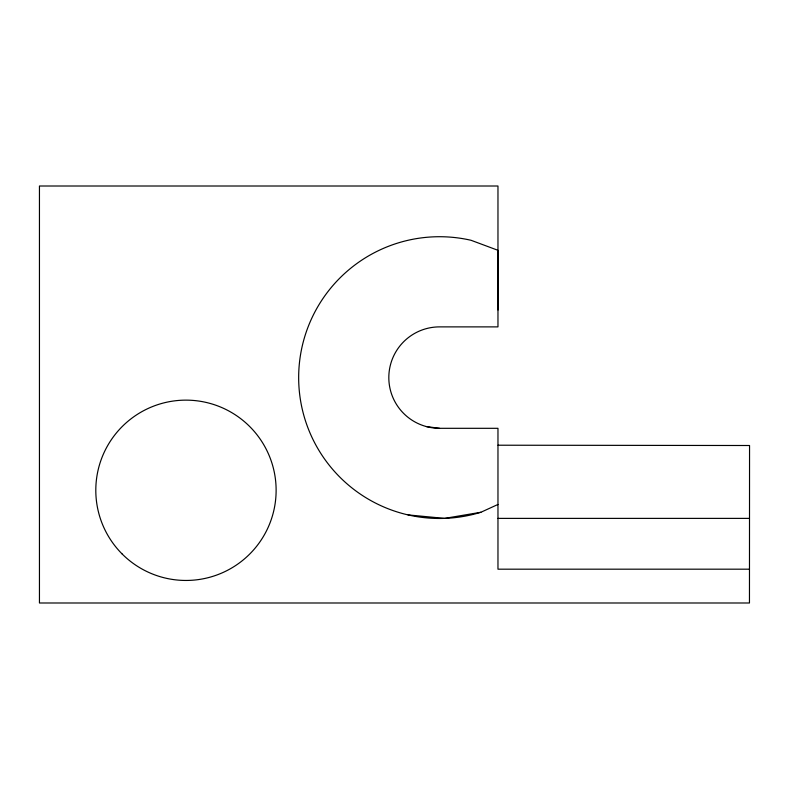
<?xml version="1.0" encoding="UTF-8"?>
<svg xmlns="http://www.w3.org/2000/svg" width="789" height="789" viewBox="0 0 789 789"><rect width="100%" height="100%" fill="white"/><g stroke="black" fill="none" stroke-linecap="round" stroke-linejoin="round"><path stroke-width="1.18" d="M749.461 569.185L497.967 569.185L497.967 428.309L439.542 428.309A50.713 50.713 0 0 1 388.819 377.596A50.713 50.713 0 0 1 439.542 326.883L497.967 326.883L497.967 186.007L39.45 186.007L39.45 602.993L749.461 602.993L749.55 445.509L498.046 445.213M408.012 514.901L444.621 518.383L480.886 512.268L497.967 504.457M497.967 518.383L749.461 518.383M426.415 426.583L439.542 428.309M498.046 309.978L497.967 250.31L471.063 240.29A140.876 140.876 0 0 0 298.755 382.675A140.876 140.876 0 0 0 480.886 512.268M122.206 554.046A90.163 90.163 0 0 0 273.053 513.629A90.163 90.163 0 0 0 162.623 403.209A90.163 90.163 0 0 0 122.206 554.046"/></g></svg>
